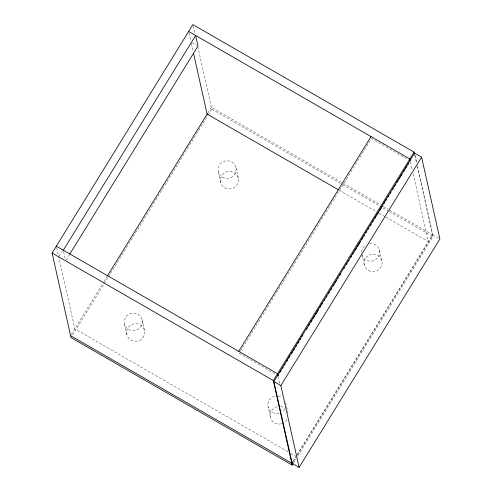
<?xml version="1.0" encoding="UTF-8"?>
<svg xmlns="http://www.w3.org/2000/svg" width="492" height="492" viewBox="0 0 492 492"><rect width="100%" height="100%" fill="white"/><g stroke="black" fill="none" stroke-linecap="round" stroke-linejoin="round"><path stroke-width="0.37" stroke-dasharray="2.46 1.84" d="M59.101 256.111L62.324 250.889M66.088 260.139L69.304 254.917M71.358 334.462L103.572 282.187M103.972 281.529L107.188 276.307M207.729 113.135L211.345 107.262L380.734 204.912M72.625 334.997L103.996 284.087M104.396 283.435L108.019 277.562M108.418 276.91L207.747 115.688M208.153 115.036L211.769 109.162L198.03 47.687M240.367 351.282L371.466 138.504L408.298 159.74M292.943 461.355L296.621 455.395M297.02 454.737L432.548 234.782L388.705 209.506M293.355 461.416L295.766 457.498M297.377 454.891L432.898 234.93L417.437 165.755M293.429 463.169L296.239 458.599M297.851 455.992L432.972 236.683L417.228 166.271M192.28 42.755L196.726 45.319M383.391 206.443L388.04 209.125M432.898 234.93L438.612 238.22M211.769 109.162L341.965 184.217M342.629 184.605L379.83 206.05M383.151 207.962L388.465 211.025M389.129 211.406L432.972 236.683M339.314 190.318L376.509 211.763M379.166 213.294L385.144 216.744M385.808 217.126L428.323 241.633L413.009 173.123M239.155 353.244L275.994 374.474M288.048 451.779L74.815 328.853L58.837 257.359M290.704 453.31L295.354 455.992M415.107 155.343L416.773 162.784M414.731 155.097L416.564 163.289M410.512 161.954L412.345 170.146M379.51 250.164L381.872 260.735M361.897 254.604L364.264 265.176M235.926 167.391L238.288 177.956M285.674 402.462L288.041 413.034M278.208 376.688L279.702 383.391M193.202 26.088L194.863 33.536M188.959 32.866L190.693 40.615M191.308 43.37L193.141 51.562M218.313 171.831L220.674 182.403M274.702 396.134A9.084 8.819 -12.6 0 0 268.066 406.902L270.428 417.474M142.09 319.683L144.451 330.255M124.476 324.13L126.844 334.695M63.64 251.627L65.374 259.382M56.654 247.599L58.671 256.615M369.701 243.62A9.084 8.819 -12.6 0 1 379.621 250.668A9.084 8.819 -12.6 0 1 373.004 260.901A9.084 8.819 -12.6 0 1 362.124 255.342M361.638 252.316A9.084 8.819 -12.6 0 1 365.82 245.004M286.996 419.725A9.084 8.819 -12.6 0 1 284.118 422.634M281.406 423.803A9.084 8.819 -12.6 0 1 270.305 416.909A9.084 8.819 -12.6 0 1 278.232 406.49M280.6 406.503A9.084 8.819 -12.6 0 1 284.899 408.286M284.634 409.153A9.084 8.819 -12.6 0 1 281.756 412.062M279.044 413.231A9.084 8.819 -12.6 0 1 268.066 406.902M278.232 395.937A9.084 8.819 -12.6 0 1 281.565 397.069M368.379 270.569A9.084 8.819 -12.6 0 0 382.136 263.023A9.084 8.819 -12.6 0 0 368.692 255.274A9.084 8.819 -12.6 0 0 368.379 270.569M224.789 187.796A9.084 8.819 -12.6 0 0 238.546 180.25A9.084 8.819 -12.6 0 0 225.108 172.495A9.084 8.819 -12.6 0 0 224.789 187.796M222.427 177.225A9.084 8.819 -12.6 0 0 236.185 169.678A9.084 8.819 -12.6 0 0 222.741 161.93A9.084 8.819 -12.6 0 0 222.427 177.225M130.958 340.089A9.084 8.819 -12.6 0 0 144.716 332.543A9.084 8.819 -12.6 0 0 131.272 324.794A9.084 8.819 -12.6 0 0 130.958 340.089M128.59 329.523A9.084 8.819 -12.6 0 0 142.354 321.971A9.084 8.819 -12.6 0 0 128.91 314.222A9.084 8.819 -12.6 0 0 128.59 329.523"/><path stroke-width="0.74" d="M293.023 463.821L292.217 465.131L71.02 337.61L52.115 253.042L192.87 24.6L414.067 152.12L414.565 154.353M63.327 250.219L195.632 35.479L197.993 46.051L69.71 254.259M107.588 275.655L207.323 113.787M238.731 351.337L371.036 136.604M292.217 465.131L273.318 380.562L414.067 152.12M273.86 381.558L414.608 153.11L421.595 157.139L439.885 238.958L299.13 467.4L292.15 463.372L273.86 381.558L280.846 385.587L299.13 467.4M277.968 375.611L278.767 374.307M279.979 372.352L281.184 370.39M282.39 368.434L283.195 367.13M284.401 365.169L285.206 363.865M286.811 361.257L287.617 359.947M288.822 357.992L290.028 356.036M291.233 354.074L292.445 352.118M293.244 350.808L294.856 348.201M295.661 346.897L296.461 345.587M297.672 343.631L298.878 341.676M300.083 339.714L300.889 338.41M302.094 336.454L302.9 335.144M306.516 329.271L307.322 327.967M308.527 326.012L309.732 324.05M310.944 322.094L312.149 320.132M312.949 318.828L314.56 316.221M315.366 314.911L318.582 309.689M319.788 307.734L320.993 305.778M321.799 304.468L322.604 303.164M324.21 300.55L325.015 299.247M326.221 297.291L327.026 295.987M328.638 293.373L329.437 292.07M330.649 290.108L331.854 288.152M333.059 286.196L334.265 284.235M335.07 282.931L336.676 280.317M337.481 279.013L338.287 277.709M339.492 275.754L340.698 273.792M343.914 268.57L344.72 267.267M346.331 264.653L347.137 263.349M348.342 261.393L349.148 260.083M350.753 257.476L351.559 256.172M352.764 254.21L353.969 252.255M354.775 250.951L356.386 248.337M357.186 247.033L360.402 241.812M361.614 239.85L362.819 237.894M363.625 236.59L364.424 235.281M366.036 232.673L366.841 231.369M368.047 229.407L368.852 228.103M370.458 225.496L371.263 224.186M372.469 222.23L373.674 220.268M374.879 218.313L376.091 216.357M376.89 215.047L378.502 212.439M379.307 211.136L382.524 205.914M383.729 203.952L384.935 201.997M385.74 200.693L386.546 199.383M388.151 196.775L388.957 195.472M390.162 193.51L390.968 192.206M392.579 189.592L393.379 188.288M394.59 186.333L395.796 184.371M397.001 182.415L398.206 180.459M399.012 179.15L402.228 173.928M403.434 171.972L404.639 170.011M405.445 168.707L407.056 166.099M407.856 164.789L408.661 163.485M280.846 385.587L421.595 157.139M292.599 461.92L291.793 463.224L70.596 335.704M188.645 31.451L409.848 158.971L410.273 160.878M338.65 189.937L207.12 114.113L193.473 53.05M56.34 246.191L277.537 373.711L278.041 375.943M52.115 253.042L273.318 380.562"/></g></svg>
